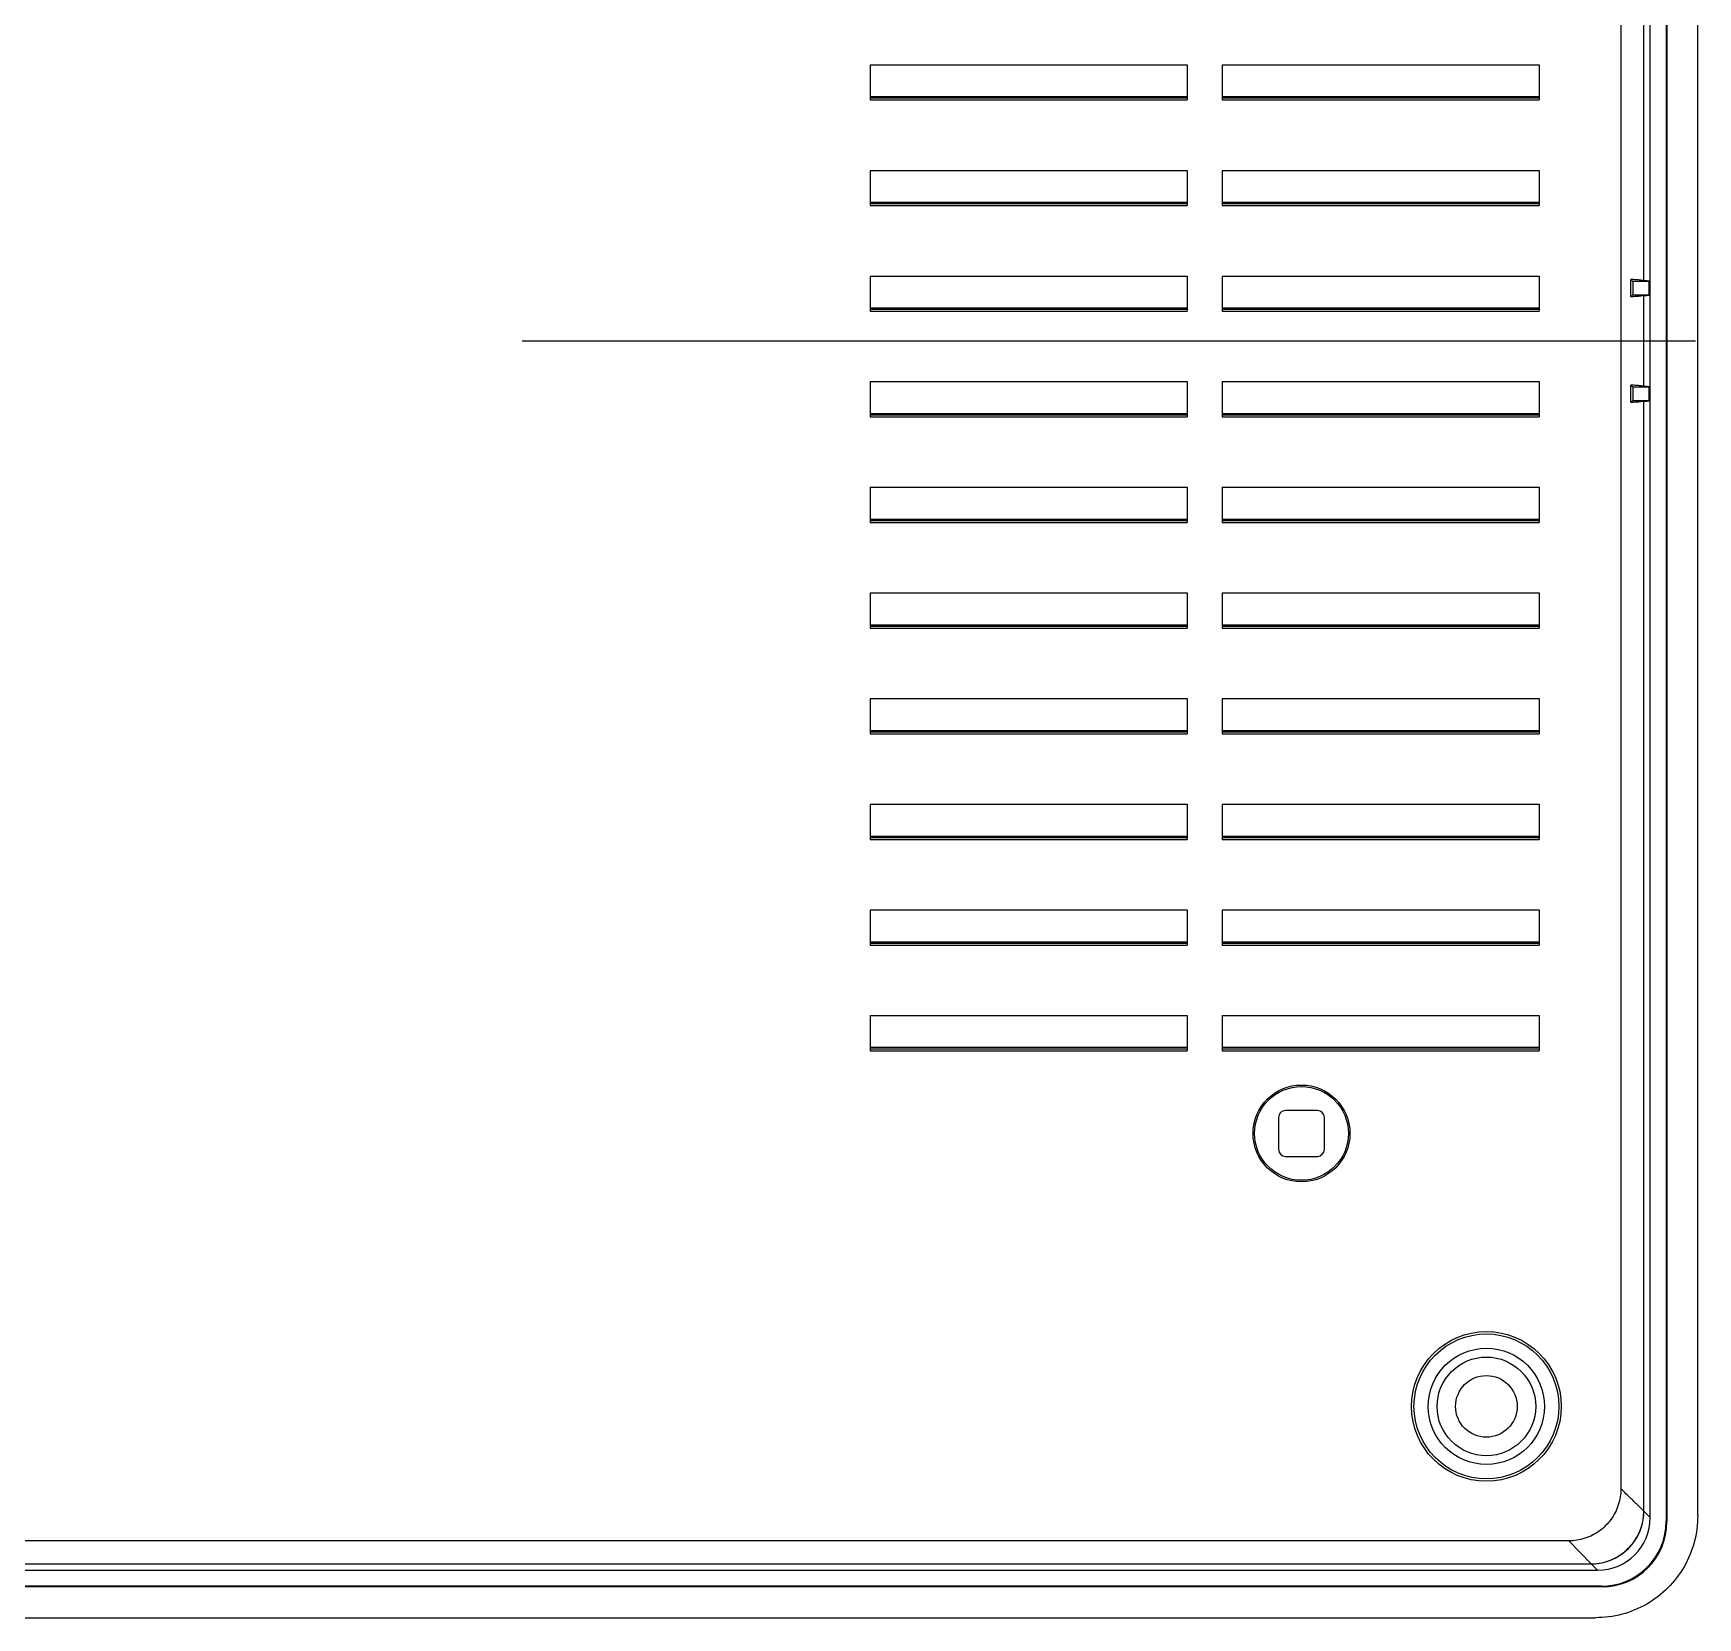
# Model space of a CAD drawing. Header units: inches. Extents: x -219 to 252, y -99 to 210.
# Drawn here: x 202.3 to 252.4, y 96.2 to 143.9 of the extents above; entities that cross this region are included whole.
import ezdxf

# ---------------------------------------------------------------- set-up
doc = ezdxf.new("R2010")
doc.units = ezdxf.units.IN
doc.header["$MEASUREMENT"] = 0
doc.linetypes.add('AI-Linetype-3', pattern=[141.111111, 35.277778, -35.277778, 35.277778, -35.277778])

# ---------------------------------------------------------------- blocks, each defined once
blk = doc.blocks.new('block 398')
at = {"color": 7, "lineweight": 25, "true_color": 0xffffff}
blk.add_open_spline([(249.461, 97.187), (250.542, 97.187), (251.419, 98.063), (251.419, 99.145)], degree=3, dxfattribs=at)
blk = doc.blocks.new('block 399')
at = {"color": 7, "lineweight": 25, "true_color": 0xffffff}
blk.add_open_spline([(249.479, 97.168), (250.561, 97.168), (251.437, 98.045), (251.437, 99.126)], degree=3, dxfattribs=at)
blk = doc.blocks.new('block 410')
at = {"color": 7, "lineweight": 25, "true_color": 0xffffff}
blk.add_open_spline([(249.354, 97.669), (250.23, 97.669), (250.936, 98.375), (250.936, 99.251)], degree=3, dxfattribs=at)
blk = doc.blocks.new('block 415')
at = {"color": 7, "lineweight": 25, "true_color": 0xffffff}
blk.add_open_spline([(249.16, 97.861), (249.325, 97.861), (249.491, 97.889), (249.648, 97.941), (249.806, 97.993), (249.955, 98.069), (250.089, 98.167), (250.222, 98.264), (250.341, 98.383), (250.439, 98.517), (250.536, 98.651), (250.613, 98.8), (250.665, 98.957), (250.717, 99.115), (250.744, 99.28), (250.744, 99.445)], degree=3, knots=[0, 0, 0, 0, 1, 1, 1, 2, 2, 2, 3, 3, 3, 4, 4, 4, 5, 5, 5, 5], dxfattribs=at)
blk = doc.blocks.new('block 416')
at = {"color": 7, "lineweight": 25, "true_color": 0xffffff}
blk.add_open_spline([(250.744, 99.446), (250.694, 99.497), (250.642, 99.547), (250.591, 99.596), (250.515, 99.671), (250.438, 99.746), (250.361, 99.821), (250.258, 99.921), (250.156, 100.021), (250.053, 100.121)], degree=3, knots=[0, 0, 0, 0, 1, 1, 1, 2, 2, 2, 3, 3, 3, 3], dxfattribs=at)
blk = doc.blocks.new('block 417')
at = {"color": 7, "lineweight": 25, "true_color": 0xffffff}
blk.add_open_spline([(250.053, 100.121), (250.053, 99.956), (250.027, 99.79), (249.976, 99.632), (249.926, 99.476), (249.851, 99.328), (249.754, 99.196), (249.659, 99.064), (249.542, 98.947), (249.41, 98.852), (249.278, 98.755), (249.13, 98.68), (248.974, 98.63), (248.816, 98.579), (248.65, 98.553), (248.484, 98.553)], degree=3, knots=[0, 0, 0, 0, 1, 1, 1, 2, 2, 2, 3, 3, 3, 4, 4, 4, 5, 5, 5, 5], dxfattribs=at)
blk = doc.blocks.new('block 425')
at = {"color": 7, "lineweight": 25, "true_color": 0xffffff}
blk.add_open_spline([(250.744, 133.27), (250.713, 133.275), (250.681, 133.279), (250.649, 133.282), (250.606, 133.287), (250.563, 133.292), (250.519, 133.295), (250.464, 133.3), (250.409, 133.304), (250.354, 133.308)], degree=3, knots=[0, 0, 0, 0, 1, 1, 1, 2, 2, 2, 3, 3, 3, 3], dxfattribs=at)
blk = doc.blocks.new('block 426')
at = {"color": 7, "lineweight": 25, "true_color": 0xffffff}
blk.add_open_spline([(250.744, 136.447), (250.713, 136.452), (250.681, 136.456), (250.649, 136.46), (250.606, 136.465), (250.563, 136.469), (250.519, 136.472), (250.464, 136.477), (250.409, 136.481), (250.354, 136.485)], degree=3, knots=[0, 0, 0, 0, 1, 1, 1, 2, 2, 2, 3, 3, 3, 3], dxfattribs=at)
blk = doc.blocks.new('block 432')
at = {"color": 7, "lineweight": 25, "true_color": 0xffffff}
blk.add_open_spline([(250.744, 132.817), (250.713, 132.812), (250.681, 132.808), (250.649, 132.804), (250.606, 132.799), (250.563, 132.795), (250.519, 132.791), (250.464, 132.787), (250.409, 132.783), (250.354, 132.779)], degree=3, knots=[0, 0, 0, 0, 1, 1, 1, 2, 2, 2, 3, 3, 3, 3], dxfattribs=at)
blk = doc.blocks.new('block 433')
at = {"color": 7, "lineweight": 25, "true_color": 0xffffff}
blk.add_open_spline([(250.744, 135.994), (250.713, 135.989), (250.681, 135.985), (250.649, 135.981), (250.606, 135.977), (250.563, 135.972), (250.519, 135.969), (250.464, 135.964), (250.409, 135.96), (250.354, 135.956)], degree=3, knots=[0, 0, 0, 0, 1, 1, 1, 2, 2, 2, 3, 3, 3, 3], dxfattribs=at)
blk = doc.blocks.new('block 436')
at = {"color": 7, "lineweight": 25, "true_color": 0xffffff}
blk.add_open_spline([(252.364, 99.313), (252.364, 99.045), (252.329, 98.776), (252.26, 98.517), (252.191, 98.257), (252.088, 98.008), (251.954, 97.775), (251.82, 97.543), (251.655, 97.329), (251.466, 97.139), (251.276, 96.95), (251.062, 96.785), (250.83, 96.651), (250.597, 96.518), (250.348, 96.414), (250.089, 96.345), (249.829, 96.276), (249.56, 96.242), (249.293, 96.242)], degree=3, knots=[0, 0, 0, 0, 1, 1, 1, 2, 2, 2, 3, 3, 3, 4, 4, 4, 5, 5, 5, 6, 6, 6, 6], dxfattribs=at)
blk = doc.blocks.new('block 454')
at = {"color": 7, "lineweight": 25, "true_color": 0xffffff}
blk.add_open_spline([(240.926, 110.115), (241.043, 110.115), (241.138, 110.21), (241.138, 110.327)], degree=3, dxfattribs=at)
blk = doc.blocks.new('block 455')
at = {"color": 7, "lineweight": 25, "true_color": 0xffffff}
blk.add_open_spline([(241.138, 111.28), (241.138, 111.397), (241.043, 111.492), (240.926, 111.492)], degree=3, dxfattribs=at)
blk = doc.blocks.new('block 456')
at = {"color": 7, "lineweight": 25, "true_color": 0xffffff}
blk.add_open_spline([(239.973, 111.492), (239.856, 111.492), (239.761, 111.397), (239.761, 111.28)], degree=3, dxfattribs=at)
blk = doc.blocks.new('block 457')
at = {"color": 7, "lineweight": 25, "true_color": 0xffffff}
blk.add_open_spline([(239.761, 110.327), (239.761, 110.21), (239.856, 110.115), (239.973, 110.115)], degree=3, dxfattribs=at)
blk = doc.blocks.new('block 458')
at = {"color": 7, "lineweight": 25, "true_color": 0xffffff}
blk.add_open_spline([(246.936, 102.596), (246.936, 103.108), (246.521, 103.523), (246.01, 103.523), (245.498, 103.523), (245.083, 103.108), (245.083, 102.596), (245.083, 102.084), (245.498, 101.669), (246.01, 101.669), (246.521, 101.669), (246.936, 102.084), (246.936, 102.596), (246.936, 102.596), (246.936, 102.596), (246.936, 102.596)], degree=3, knots=[0, 0, 0, 0, 1, 1, 1, 2, 2, 2, 3, 3, 3, 4, 4, 4, 5, 5, 5, 5], dxfattribs=at)
blk = doc.blocks.new('block 459')
at = {"color": 7, "lineweight": 25, "true_color": 0xffffff}
blk.add_open_spline([(241.859, 110.804), (241.859, 111.582), (241.228, 112.213), (240.45, 112.213), (239.671, 112.213), (239.04, 111.582), (239.04, 110.804), (239.04, 110.025), (239.671, 109.394), (240.45, 109.394), (241.228, 109.394), (241.859, 110.025), (241.859, 110.804), (241.859, 110.804), (241.859, 110.804), (241.859, 110.804)], degree=3, knots=[0, 0, 0, 0, 1, 1, 1, 2, 2, 2, 3, 3, 3, 4, 4, 4, 5, 5, 5, 5], dxfattribs=at)
blk = doc.blocks.new('block 460')
at = {"color": 7, "lineweight": 25, "true_color": 0xffffff}
blk.add_open_spline([(241.906, 110.804), (241.906, 111.608), (241.254, 112.26), (240.45, 112.26), (239.645, 112.26), (238.993, 111.608), (238.993, 110.804), (238.993, 109.999), (239.645, 109.347), (240.45, 109.347), (241.254, 109.347), (241.906, 109.999), (241.906, 110.804), (241.906, 110.804), (241.906, 110.804), (241.906, 110.804)], degree=3, knots=[0, 0, 0, 0, 1, 1, 1, 2, 2, 2, 3, 3, 3, 4, 4, 4, 5, 5, 5, 5], dxfattribs=at)
blk = doc.blocks.new('block 461')
at = {"color": 7, "lineweight": 25, "true_color": 0xffffff}
blk.add_open_spline([(247.492, 102.596), (247.492, 103.415), (246.828, 104.079), (246.01, 104.079), (245.191, 104.079), (244.527, 103.415), (244.527, 102.596), (244.527, 101.777), (245.191, 101.113), (246.01, 101.113), (246.828, 101.113), (247.492, 101.777), (247.492, 102.596), (247.492, 102.596), (247.492, 102.596), (247.492, 102.596)], degree=3, knots=[0, 0, 0, 0, 1, 1, 1, 2, 2, 2, 3, 3, 3, 4, 4, 4, 5, 5, 5, 5], dxfattribs=at)
blk = doc.blocks.new('block 462')
at = {"color": 7, "lineweight": 25, "true_color": 0xffffff}
blk.add_open_spline([(249.16, 97.861), (250.034, 97.86), (250.743, 98.568), (250.744, 99.442), (250.744, 99.443), (250.744, 99.444), (250.744, 99.445)], degree=3, knots=[0, 0, 0, 0, 1, 1, 1, 2, 2, 2, 2], dxfattribs=at)
blk = doc.blocks.new('block 463')
at = {"color": 7, "lineweight": 25, "true_color": 0xffffff}
blk.add_open_spline([(247.757, 102.596), (247.757, 103.561), (246.975, 104.343), (246.01, 104.343), (245.044, 104.343), (244.262, 103.561), (244.262, 102.596), (244.262, 101.631), (245.044, 100.849), (246.01, 100.849), (246.975, 100.849), (247.757, 101.631), (247.757, 102.596), (247.757, 102.596), (247.757, 102.596), (247.757, 102.596)], degree=3, knots=[0, 0, 0, 0, 1, 1, 1, 2, 2, 2, 3, 3, 3, 4, 4, 4, 5, 5, 5, 5], dxfattribs=at)
blk = doc.blocks.new('block 464')
at = {"color": 7, "lineweight": 25, "true_color": 0xffffff}
blk.add_open_spline([(248.187, 102.596), (248.187, 103.799), (247.212, 104.774), (246.01, 104.774), (244.807, 104.774), (243.832, 103.799), (243.832, 102.596), (243.832, 101.393), (244.807, 100.418), (246.01, 100.418), (247.212, 100.418), (248.187, 101.393), (248.187, 102.596), (248.187, 102.596), (248.187, 102.596), (248.187, 102.596)], degree=3, knots=[0, 0, 0, 0, 1, 1, 1, 2, 2, 2, 3, 3, 3, 4, 4, 4, 5, 5, 5, 5], dxfattribs=at)
blk = doc.blocks.new('block 465')
at = {"color": 7, "lineweight": 25, "true_color": 0xffffff}
blk.add_open_spline([(248.26, 102.596), (248.26, 103.839), (247.252, 104.846), (246.01, 104.846), (244.767, 104.846), (243.759, 103.839), (243.759, 102.596), (243.759, 101.353), (244.767, 100.345), (246.01, 100.345), (247.252, 100.345), (248.26, 101.353), (248.26, 102.596), (248.26, 102.596), (248.26, 102.596), (248.26, 102.596)], degree=3, knots=[0, 0, 0, 0, 1, 1, 1, 2, 2, 2, 3, 3, 3, 4, 4, 4, 5, 5, 5, 5], dxfattribs=at)
blk = doc.blocks.new('block 499')
at = {"color": 7, "lineweight": 25, "true_color": 0xffffff}
blk.add_lwpolyline([(252.364, 99.313), (252.364, 169.955)], dxfattribs=at)
blk = doc.blocks.new('block 500')
at = {"color": 7, "lineweight": 25, "true_color": 0xffffff}
blk.add_lwpolyline([(251.437, 170.138), (251.437, 99.126)], dxfattribs=at)
blk = doc.blocks.new('block 501')
at = {"color": 7, "lineweight": 25, "true_color": 0xffffff}
blk.add_lwpolyline([(251.419, 170.119), (251.419, 99.145)], dxfattribs=at)
blk = doc.blocks.new('block 502')
at = {"color": 7, "lineweight": 25, "true_color": 0xffffff}
blk.add_lwpolyline([(250.936, 99.251), (250.936, 170.013)], dxfattribs=at)
blk = doc.blocks.new('block 503')
at = {"color": 7, "lineweight": 25, "true_color": 0xffffff}
blk.add_lwpolyline([(250.908, 136.017), (250.908, 136.424)], dxfattribs=at)
blk = doc.blocks.new('block 504')
at = {"color": 7, "lineweight": 25, "true_color": 0xffffff}
blk.add_lwpolyline([(250.908, 132.84), (250.908, 133.247)], dxfattribs=at)
blk = doc.blocks.new('block 505')
at = {"color": 7, "lineweight": 25, "true_color": 0xffffff}
blk.add_lwpolyline([(250.744, 136.447), (250.744, 169.819)], dxfattribs=at)
blk = doc.blocks.new('block 506')
at = {"color": 7, "lineweight": 25, "true_color": 0xffffff}
blk.add_lwpolyline([(250.744, 133.27), (250.744, 135.994)], dxfattribs=at)
blk = doc.blocks.new('block 507')
at = {"color": 7, "lineweight": 25, "true_color": 0xffffff}
blk.add_lwpolyline([(250.744, 99.445), (250.744, 132.817)], dxfattribs=at)
blk = doc.blocks.new('block 508')
at = {"color": 7, "lineweight": 25, "true_color": 0xffffff}
blk.add_lwpolyline([(250.415, 133.247), (250.415, 132.84)], dxfattribs=at)
blk = doc.blocks.new('block 509')
at = {"color": 7, "lineweight": 25, "true_color": 0xffffff}
blk.add_lwpolyline([(250.415, 136.424), (250.415, 136.017)], dxfattribs=at)
blk = doc.blocks.new('block 510')
at = {"color": 7, "lineweight": 25, "true_color": 0xffffff}
blk.add_lwpolyline([(250.354, 135.956), (250.354, 136.485)], dxfattribs=at)
blk = doc.blocks.new('block 511')
at = {"color": 7, "lineweight": 25, "true_color": 0xffffff}
blk.add_lwpolyline([(250.354, 132.779), (250.354, 133.308)], dxfattribs=at)
blk = doc.blocks.new('block 512')
at = {"color": 7, "lineweight": 25, "true_color": 0xffffff}
blk.add_lwpolyline([(250.053, 169.143), (250.053, 100.121)], dxfattribs=at)
blk = doc.blocks.new('block 513')
at = {"color": 7, "lineweight": 25, "true_color": 0xffffff}
blk.add_lwpolyline([(249.47, 97.187), (249.47, 97.168)], dxfattribs=at)
blk = doc.blocks.new('block 515')
at = {"color": 7, "lineweight": 25, "true_color": 0xffffff}
blk.add_lwpolyline([(247.598, 114.346), (247.598, 113.287)], dxfattribs=at)
blk = doc.blocks.new('block 516')
at = {"color": 7, "lineweight": 25, "true_color": 0xffffff}
blk.add_lwpolyline([(247.598, 117.523), (247.598, 116.464)], dxfattribs=at)
blk = doc.blocks.new('block 517')
at = {"color": 7, "lineweight": 25, "true_color": 0xffffff}
blk.add_lwpolyline([(247.598, 120.7), (247.598, 119.641)], dxfattribs=at)
blk = doc.blocks.new('block 518')
at = {"color": 7, "lineweight": 25, "true_color": 0xffffff}
blk.add_lwpolyline([(247.598, 123.877), (247.598, 122.818)], dxfattribs=at)
blk = doc.blocks.new('block 519')
at = {"color": 7, "lineweight": 25, "true_color": 0xffffff}
blk.add_lwpolyline([(247.598, 127.055), (247.598, 125.995)], dxfattribs=at)
blk = doc.blocks.new('block 520')
at = {"color": 7, "lineweight": 25, "true_color": 0xffffff}
blk.add_lwpolyline([(247.598, 130.232), (247.598, 129.173)], dxfattribs=at)
blk = doc.blocks.new('block 521')
at = {"color": 7, "lineweight": 25, "true_color": 0xffffff}
blk.add_lwpolyline([(247.598, 133.409), (247.598, 132.35)], dxfattribs=at)
blk = doc.blocks.new('block 522')
at = {"color": 7, "lineweight": 25, "true_color": 0xffffff}
blk.add_lwpolyline([(247.598, 136.586), (247.598, 135.527)], dxfattribs=at)
blk = doc.blocks.new('block 523')
at = {"color": 7, "lineweight": 25, "true_color": 0xffffff}
blk.add_lwpolyline([(247.598, 139.763), (247.598, 138.704)], dxfattribs=at)
blk = doc.blocks.new('block 524')
at = {"color": 7, "lineweight": 25, "true_color": 0xffffff}
blk.add_lwpolyline([(247.598, 142.94), (247.598, 141.881)], dxfattribs=at)
blk = doc.blocks.new('block 530')
at = {"color": 7, "lineweight": 25, "true_color": 0xffffff}
blk.add_lwpolyline([(241.138, 110.327), (241.138, 111.28)], dxfattribs=at)
blk = doc.blocks.new('block 532')
at = {"color": 7, "lineweight": 25, "true_color": 0xffffff}
blk.add_lwpolyline([(239.761, 111.28), (239.761, 110.327)], dxfattribs=at)
blk = doc.blocks.new('block 533')
at = {"color": 7, "lineweight": 25, "true_color": 0xffffff}
blk.add_lwpolyline([(250.354, 136.485), (250.415, 136.424)], dxfattribs=at)
blk = doc.blocks.new('block 548')
at = {"color": 7, "lineweight": 25, "true_color": 0xffffff}
blk.add_lwpolyline([(250.354, 132.779), (250.415, 132.84)], dxfattribs=at)
blk = doc.blocks.new('block 549')
at = {"color": 7, "lineweight": 25, "true_color": 0xffffff}
blk.add_lwpolyline([(238.067, 114.346), (238.067, 113.287)], dxfattribs=at)
blk = doc.blocks.new('block 550')
at = {"color": 7, "lineweight": 25, "true_color": 0xffffff}
blk.add_lwpolyline([(238.067, 117.523), (238.067, 116.464)], dxfattribs=at)
blk = doc.blocks.new('block 551')
at = {"color": 7, "lineweight": 25, "true_color": 0xffffff}
blk.add_lwpolyline([(238.067, 120.7), (238.067, 119.641)], dxfattribs=at)
blk = doc.blocks.new('block 552')
at = {"color": 7, "lineweight": 25, "true_color": 0xffffff}
blk.add_lwpolyline([(238.067, 123.877), (238.067, 122.818)], dxfattribs=at)
blk = doc.blocks.new('block 553')
at = {"color": 7, "lineweight": 25, "true_color": 0xffffff}
blk.add_lwpolyline([(238.067, 127.055), (238.067, 125.995)], dxfattribs=at)
blk = doc.blocks.new('block 554')
at = {"color": 7, "lineweight": 25, "true_color": 0xffffff}
blk.add_lwpolyline([(238.067, 130.232), (238.067, 129.173)], dxfattribs=at)
blk = doc.blocks.new('block 555')
at = {"color": 7, "lineweight": 25, "true_color": 0xffffff}
blk.add_lwpolyline([(238.067, 133.409), (238.067, 132.35)], dxfattribs=at)
blk = doc.blocks.new('block 556')
at = {"color": 7, "lineweight": 25, "true_color": 0xffffff}
blk.add_lwpolyline([(238.067, 136.586), (238.067, 135.527)], dxfattribs=at)
blk = doc.blocks.new('block 557')
at = {"color": 7, "lineweight": 25, "true_color": 0xffffff}
blk.add_lwpolyline([(238.067, 139.763), (238.067, 138.704)], dxfattribs=at)
blk = doc.blocks.new('block 558')
at = {"color": 7, "lineweight": 25, "true_color": 0xffffff}
blk.add_lwpolyline([(238.067, 142.94), (238.067, 141.881)], dxfattribs=at)
blk = doc.blocks.new('block 563')
at = {"color": 7, "lineweight": 25, "true_color": 0xffffff}
blk.add_lwpolyline([(237.008, 114.346), (237.008, 113.287)], dxfattribs=at)
blk = doc.blocks.new('block 564')
at = {"color": 7, "lineweight": 25, "true_color": 0xffffff}
blk.add_lwpolyline([(237.008, 117.523), (237.008, 116.464)], dxfattribs=at)
blk = doc.blocks.new('block 565')
at = {"color": 7, "lineweight": 25, "true_color": 0xffffff}
blk.add_lwpolyline([(237.008, 120.7), (237.008, 119.641)], dxfattribs=at)
blk = doc.blocks.new('block 566')
at = {"color": 7, "lineweight": 25, "true_color": 0xffffff}
blk.add_lwpolyline([(237.008, 123.877), (237.008, 122.818)], dxfattribs=at)
blk = doc.blocks.new('block 567')
at = {"color": 7, "lineweight": 25, "true_color": 0xffffff}
blk.add_lwpolyline([(237.008, 127.055), (237.008, 125.995)], dxfattribs=at)
blk = doc.blocks.new('block 568')
at = {"color": 7, "lineweight": 25, "true_color": 0xffffff}
blk.add_lwpolyline([(237.008, 130.232), (237.008, 129.173)], dxfattribs=at)
blk = doc.blocks.new('block 569')
at = {"color": 7, "lineweight": 25, "true_color": 0xffffff}
blk.add_lwpolyline([(237.008, 133.409), (237.008, 132.35)], dxfattribs=at)
blk = doc.blocks.new('block 570')
at = {"color": 7, "lineweight": 25, "true_color": 0xffffff}
blk.add_lwpolyline([(237.008, 136.586), (237.008, 135.527)], dxfattribs=at)
blk = doc.blocks.new('block 571')
at = {"color": 7, "lineweight": 25, "true_color": 0xffffff}
blk.add_lwpolyline([(237.008, 139.763), (237.008, 138.704)], dxfattribs=at)
blk = doc.blocks.new('block 572')
at = {"color": 7, "lineweight": 25, "true_color": 0xffffff}
blk.add_lwpolyline([(237.008, 142.94), (237.008, 141.881)], dxfattribs=at)
blk = doc.blocks.new('block 577')
at = {"color": 7, "lineweight": 25, "true_color": 0xffffff}
blk.add_lwpolyline([(250.354, 133.308), (250.415, 133.247)], dxfattribs=at)
blk = doc.blocks.new('block 578')
at = {"color": 7, "lineweight": 25, "true_color": 0xffffff}
blk.add_lwpolyline([(250.354, 135.956), (250.415, 136.017)], dxfattribs=at)
blk = doc.blocks.new('block 581')
at = {"color": 7, "lineweight": 25, "true_color": 0xffffff}
blk.add_lwpolyline([(227.476, 114.346), (227.476, 113.287)], dxfattribs=at)
blk = doc.blocks.new('block 582')
at = {"color": 7, "lineweight": 25, "true_color": 0xffffff}
blk.add_lwpolyline([(227.476, 117.523), (227.476, 116.464)], dxfattribs=at)
blk = doc.blocks.new('block 583')
at = {"color": 7, "lineweight": 25, "true_color": 0xffffff}
blk.add_lwpolyline([(227.476, 120.7), (227.476, 119.641)], dxfattribs=at)
blk = doc.blocks.new('block 584')
at = {"color": 7, "lineweight": 25, "true_color": 0xffffff}
blk.add_lwpolyline([(227.476, 123.877), (227.476, 122.818)], dxfattribs=at)
blk = doc.blocks.new('block 585')
at = {"color": 7, "lineweight": 25, "true_color": 0xffffff}
blk.add_lwpolyline([(227.476, 127.055), (227.476, 125.995)], dxfattribs=at)
blk = doc.blocks.new('block 586')
at = {"color": 7, "lineweight": 25, "true_color": 0xffffff}
blk.add_lwpolyline([(227.476, 130.232), (227.476, 129.173)], dxfattribs=at)
blk = doc.blocks.new('block 587')
at = {"color": 7, "lineweight": 25, "true_color": 0xffffff}
blk.add_lwpolyline([(227.476, 133.409), (227.476, 132.35)], dxfattribs=at)
blk = doc.blocks.new('block 588')
at = {"color": 7, "lineweight": 25, "true_color": 0xffffff}
blk.add_lwpolyline([(227.476, 136.586), (227.476, 135.527)], dxfattribs=at)
blk = doc.blocks.new('block 589')
at = {"color": 7, "lineweight": 25, "true_color": 0xffffff}
blk.add_lwpolyline([(227.476, 139.763), (227.476, 138.704)], dxfattribs=at)
blk = doc.blocks.new('block 590')
at = {"color": 7, "lineweight": 25, "true_color": 0xffffff}
blk.add_lwpolyline([(227.476, 142.94), (227.476, 141.881)], dxfattribs=at)
blk = doc.blocks.new('block 643')
at = {"color": 7, "lineweight": 25, "true_color": 0xffffff}
blk.add_lwpolyline([(249.159, 97.861), (248.484, 98.553)], dxfattribs=at)
blk = doc.blocks.new('block 644')
at = {"color": 7, "lineweight": 25, "true_color": 0xffffff}
blk.add_lwpolyline([(250.744, 99.445), (250.936, 99.251)], dxfattribs=at)
blk = doc.blocks.new('block 645')
at = {"color": 7, "lineweight": 25, "true_color": 0xffffff}
blk.add_lwpolyline([(251.437, 99.126), (251.419, 99.145)], dxfattribs=at)
blk = doc.blocks.new('block 646')
at = {"color": 7, "lineweight": 25, "true_color": 0xffffff}
blk.add_lwpolyline([(250.936, 136.012), (250.908, 136.017)], dxfattribs=at)
blk = doc.blocks.new('block 676')
at = {"color": 7, "lineweight": 25, "true_color": 0xffffff}
blk.add_lwpolyline([(249.354, 97.669), (249.16, 97.861)], dxfattribs=at)
blk = doc.blocks.new('block 677')
at = {"color": 7, "lineweight": 25, "true_color": 0xffffff}
blk.add_lwpolyline([(250.936, 132.835), (250.908, 132.84)], dxfattribs=at)
blk = doc.blocks.new('block 678')
at = {"color": 7, "lineweight": 25, "true_color": 0xffffff}
blk.add_lwpolyline([(250.936, 136.429), (250.744, 136.447)], dxfattribs=at)
blk = doc.blocks.new('block 679')
at = {"color": 7, "lineweight": 25, "true_color": 0xffffff}
blk.add_lwpolyline([(238.067, 142.94), (247.598, 142.94)], dxfattribs=at)
blk = doc.blocks.new('block 680')
at = {"color": 7, "lineweight": 25, "true_color": 0xffffff}
blk.add_lwpolyline([(227.476, 142.94), (237.008, 142.94)], dxfattribs=at)
blk = doc.blocks.new('block 683')
at = {"color": 7, "lineweight": 25, "true_color": 0xffffff}
blk.add_lwpolyline([(238.067, 141.987), (247.598, 141.987)], dxfattribs=at)
blk = doc.blocks.new('block 684')
at = {"color": 7, "lineweight": 25, "true_color": 0xffffff}
blk.add_lwpolyline([(227.476, 141.987), (237.008, 141.987)], dxfattribs=at)
blk = doc.blocks.new('block 687')
at = {"color": 7, "lineweight": 25, "true_color": 0xffffff}
blk.add_lwpolyline([(238.067, 141.94), (247.598, 141.94)], dxfattribs=at)
blk = doc.blocks.new('block 688')
at = {"color": 7, "lineweight": 25, "true_color": 0xffffff}
blk.add_lwpolyline([(227.476, 141.94), (237.008, 141.94)], dxfattribs=at)
blk = doc.blocks.new('block 691')
at = {"color": 7, "lineweight": 25, "true_color": 0xffffff}
blk.add_lwpolyline([(238.067, 141.881), (247.598, 141.881)], dxfattribs=at)
blk = doc.blocks.new('block 692')
at = {"color": 7, "lineweight": 25, "true_color": 0xffffff}
blk.add_lwpolyline([(227.476, 141.881), (237.008, 141.881)], dxfattribs=at)
blk = doc.blocks.new('block 695')
at = {"color": 7, "lineweight": 25, "true_color": 0xffffff}
blk.add_lwpolyline([(238.067, 139.763), (247.598, 139.763)], dxfattribs=at)
blk = doc.blocks.new('block 696')
at = {"color": 7, "lineweight": 25, "true_color": 0xffffff}
blk.add_lwpolyline([(227.476, 139.763), (237.008, 139.763)], dxfattribs=at)
blk = doc.blocks.new('block 706')
at = {"color": 7, "lineweight": 25, "true_color": 0xffffff}
blk.add_lwpolyline([(250.936, 133.252), (250.744, 133.27)], dxfattribs=at)
blk = doc.blocks.new('block 707')
at = {"color": 7, "lineweight": 25, "true_color": 0xffffff}
blk.add_lwpolyline([(238.067, 138.81), (247.598, 138.81)], dxfattribs=at)
blk = doc.blocks.new('block 708')
at = {"color": 7, "lineweight": 25, "true_color": 0xffffff}
blk.add_lwpolyline([(227.476, 138.81), (237.008, 138.81)], dxfattribs=at)
blk = doc.blocks.new('block 711')
at = {"color": 7, "lineweight": 25, "true_color": 0xffffff}
blk.add_lwpolyline([(238.067, 138.763), (247.598, 138.763)], dxfattribs=at)
blk = doc.blocks.new('block 712')
at = {"color": 7, "lineweight": 25, "true_color": 0xffffff}
blk.add_lwpolyline([(227.476, 138.763), (237.008, 138.763)], dxfattribs=at)
blk = doc.blocks.new('block 715')
at = {"color": 7, "lineweight": 25, "true_color": 0xffffff}
blk.add_lwpolyline([(238.067, 138.704), (247.598, 138.704)], dxfattribs=at)
blk = doc.blocks.new('block 716')
at = {"color": 7, "lineweight": 25, "true_color": 0xffffff}
blk.add_lwpolyline([(227.476, 138.704), (237.008, 138.704)], dxfattribs=at)
blk = doc.blocks.new('block 719')
at = {"color": 7, "lineweight": 25, "true_color": 0xffffff}
blk.add_lwpolyline([(238.067, 136.586), (247.598, 136.586)], dxfattribs=at)
blk = doc.blocks.new('block 720')
at = {"color": 7, "lineweight": 25, "true_color": 0xffffff}
blk.add_lwpolyline([(227.476, 136.586), (237.008, 136.586)], dxfattribs=at)
blk = doc.blocks.new('block 724')
at = {"color": 7, "lineweight": 25, "true_color": 0xffffff}
blk.add_lwpolyline([(250.908, 136.424), (250.415, 136.424)], dxfattribs=at)
blk = doc.blocks.new('block 725')
at = {"color": 7, "lineweight": 25, "true_color": 0xffffff}
blk.add_lwpolyline([(250.415, 136.017), (250.908, 136.017)], dxfattribs=at)
blk = doc.blocks.new('block 727')
at = {"color": 7, "lineweight": 25, "true_color": 0xffffff}
blk.add_lwpolyline([(238.067, 135.632), (247.598, 135.632)], dxfattribs=at)
blk = doc.blocks.new('block 728')
at = {"color": 7, "lineweight": 25, "true_color": 0xffffff}
blk.add_lwpolyline([(227.476, 135.632), (237.008, 135.632)], dxfattribs=at)
blk = doc.blocks.new('block 731')
at = {"color": 7, "lineweight": 25, "true_color": 0xffffff}
blk.add_lwpolyline([(238.067, 135.585), (247.598, 135.585)], dxfattribs=at)
blk = doc.blocks.new('block 732')
at = {"color": 7, "lineweight": 25, "true_color": 0xffffff}
blk.add_lwpolyline([(227.476, 135.585), (237.008, 135.585)], dxfattribs=at)
blk = doc.blocks.new('block 735')
at = {"color": 7, "lineweight": 25, "true_color": 0xffffff}
blk.add_lwpolyline([(238.067, 135.527), (247.598, 135.527)], dxfattribs=at)
blk = doc.blocks.new('block 736')
at = {"color": 7, "lineweight": 25, "true_color": 0xffffff}
blk.add_lwpolyline([(227.476, 135.527), (237.008, 135.527)], dxfattribs=at)
blk = doc.blocks.new('block 750')
at = {"color": 7, "lineweight": 25, "true_color": 0xffffff}
blk.add_lwpolyline([(238.067, 133.409), (247.598, 133.409)], dxfattribs=at)
blk = doc.blocks.new('block 751')
at = {"color": 7, "lineweight": 25, "true_color": 0xffffff}
blk.add_lwpolyline([(227.476, 133.409), (237.008, 133.409)], dxfattribs=at)
blk = doc.blocks.new('block 755')
at = {"color": 7, "lineweight": 25, "true_color": 0xffffff}
blk.add_lwpolyline([(250.908, 133.247), (250.415, 133.247)], dxfattribs=at)
blk = doc.blocks.new('block 756')
at = {"color": 7, "lineweight": 25, "true_color": 0xffffff}
blk.add_lwpolyline([(250.415, 132.84), (250.908, 132.84)], dxfattribs=at)
blk = doc.blocks.new('block 758')
at = {"color": 7, "lineweight": 25, "true_color": 0xffffff}
blk.add_lwpolyline([(238.067, 132.455), (247.598, 132.455)], dxfattribs=at)
blk = doc.blocks.new('block 759')
at = {"color": 7, "lineweight": 25, "true_color": 0xffffff}
blk.add_lwpolyline([(227.476, 132.455), (237.008, 132.455)], dxfattribs=at)
blk = doc.blocks.new('block 762')
at = {"color": 7, "lineweight": 25, "true_color": 0xffffff}
blk.add_lwpolyline([(238.067, 132.408), (247.598, 132.408)], dxfattribs=at)
blk = doc.blocks.new('block 763')
at = {"color": 7, "lineweight": 25, "true_color": 0xffffff}
blk.add_lwpolyline([(227.476, 132.408), (237.008, 132.408)], dxfattribs=at)
blk = doc.blocks.new('block 766')
at = {"color": 7, "lineweight": 25, "true_color": 0xffffff}
blk.add_lwpolyline([(238.067, 132.35), (247.598, 132.35)], dxfattribs=at)
blk = doc.blocks.new('block 767')
at = {"color": 7, "lineweight": 25, "true_color": 0xffffff}
blk.add_lwpolyline([(227.476, 132.35), (237.008, 132.35)], dxfattribs=at)
blk = doc.blocks.new('block 770')
at = {"color": 7, "lineweight": 25, "true_color": 0xffffff}
blk.add_lwpolyline([(250.744, 135.994), (250.936, 136.012)], dxfattribs=at)
blk = doc.blocks.new('block 783')
at = {"color": 7, "lineweight": 25, "true_color": 0xffffff}
blk.add_lwpolyline([(238.067, 130.232), (247.598, 130.232)], dxfattribs=at)
blk = doc.blocks.new('block 784')
at = {"color": 7, "lineweight": 25, "true_color": 0xffffff}
blk.add_lwpolyline([(227.476, 130.232), (237.008, 130.232)], dxfattribs=at)
blk = doc.blocks.new('block 787')
at = {"color": 7, "lineweight": 25, "true_color": 0xffffff}
blk.add_lwpolyline([(238.067, 129.278), (247.598, 129.278)], dxfattribs=at)
blk = doc.blocks.new('block 788')
at = {"color": 7, "lineweight": 25, "true_color": 0xffffff}
blk.add_lwpolyline([(227.476, 129.278), (237.008, 129.278)], dxfattribs=at)
blk = doc.blocks.new('block 791')
at = {"color": 7, "lineweight": 25, "true_color": 0xffffff}
blk.add_lwpolyline([(238.067, 129.231), (247.598, 129.231)], dxfattribs=at)
blk = doc.blocks.new('block 792')
at = {"color": 7, "lineweight": 25, "true_color": 0xffffff}
blk.add_lwpolyline([(227.476, 129.231), (237.008, 129.231)], dxfattribs=at)
blk = doc.blocks.new('block 795')
at = {"color": 7, "lineweight": 25, "true_color": 0xffffff}
blk.add_lwpolyline([(238.067, 129.173), (247.598, 129.173)], dxfattribs=at)
blk = doc.blocks.new('block 796')
at = {"color": 7, "lineweight": 25, "true_color": 0xffffff}
blk.add_lwpolyline([(227.476, 129.173), (237.008, 129.173)], dxfattribs=at)
blk = doc.blocks.new('block 799')
at = {"color": 7, "lineweight": 25, "true_color": 0xffffff}
blk.add_lwpolyline([(238.067, 127.055), (247.598, 127.055)], dxfattribs=at)
blk = doc.blocks.new('block 800')
at = {"color": 7, "lineweight": 25, "true_color": 0xffffff}
blk.add_lwpolyline([(227.476, 127.055), (237.008, 127.055)], dxfattribs=at)
blk = doc.blocks.new('block 803')
at = {"color": 7, "lineweight": 25, "true_color": 0xffffff}
blk.add_lwpolyline([(250.744, 132.817), (250.936, 132.835)], dxfattribs=at)
blk = doc.blocks.new('block 804')
at = {"color": 7, "lineweight": 25, "true_color": 0xffffff}
blk.add_lwpolyline([(250.908, 136.424), (250.936, 136.429)], dxfattribs=at)
blk = doc.blocks.new('block 814')
at = {"color": 7, "lineweight": 25, "true_color": 0xffffff}
blk.add_lwpolyline([(238.067, 126.101), (247.598, 126.101)], dxfattribs=at)
blk = doc.blocks.new('block 815')
at = {"color": 7, "lineweight": 25, "true_color": 0xffffff}
blk.add_lwpolyline([(227.476, 126.101), (237.008, 126.101)], dxfattribs=at)
blk = doc.blocks.new('block 818')
at = {"color": 7, "lineweight": 25, "true_color": 0xffffff}
blk.add_lwpolyline([(238.067, 126.054), (247.598, 126.054)], dxfattribs=at)
blk = doc.blocks.new('block 819')
at = {"color": 7, "lineweight": 25, "true_color": 0xffffff}
blk.add_lwpolyline([(227.476, 126.054), (237.008, 126.054)], dxfattribs=at)
blk = doc.blocks.new('block 822')
at = {"color": 7, "lineweight": 25, "true_color": 0xffffff}
blk.add_lwpolyline([(238.067, 125.995), (247.598, 125.995)], dxfattribs=at)
blk = doc.blocks.new('block 823')
at = {"color": 7, "lineweight": 25, "true_color": 0xffffff}
blk.add_lwpolyline([(227.476, 125.995), (237.008, 125.995)], dxfattribs=at)
blk = doc.blocks.new('block 826')
at = {"color": 7, "lineweight": 25, "true_color": 0xffffff}
blk.add_lwpolyline([(238.067, 123.877), (247.598, 123.877)], dxfattribs=at)
blk = doc.blocks.new('block 827')
at = {"color": 7, "lineweight": 25, "true_color": 0xffffff}
blk.add_lwpolyline([(227.476, 123.877), (237.008, 123.877)], dxfattribs=at)
blk = doc.blocks.new('block 830')
at = {"color": 7, "lineweight": 25, "true_color": 0xffffff}
blk.add_lwpolyline([(238.067, 122.924), (247.598, 122.924)], dxfattribs=at)
blk = doc.blocks.new('block 831')
at = {"color": 7, "lineweight": 25, "true_color": 0xffffff}
blk.add_lwpolyline([(227.476, 122.924), (237.008, 122.924)], dxfattribs=at)
blk = doc.blocks.new('block 834')
at = {"color": 7, "lineweight": 25, "true_color": 0xffffff}
blk.add_lwpolyline([(238.067, 122.877), (247.598, 122.877)], dxfattribs=at)
blk = doc.blocks.new('block 835')
at = {"color": 7, "lineweight": 25, "true_color": 0xffffff}
blk.add_lwpolyline([(227.476, 122.877), (237.008, 122.877)], dxfattribs=at)
blk = doc.blocks.new('block 838')
at = {"color": 7, "lineweight": 25, "true_color": 0xffffff}
blk.add_lwpolyline([(238.067, 122.818), (247.598, 122.818)], dxfattribs=at)
blk = doc.blocks.new('block 839')
at = {"color": 7, "lineweight": 25, "true_color": 0xffffff}
blk.add_lwpolyline([(227.476, 122.818), (237.008, 122.818)], dxfattribs=at)
blk = doc.blocks.new('block 842')
at = {"color": 7, "lineweight": 25, "true_color": 0xffffff}
blk.add_lwpolyline([(250.908, 133.247), (250.936, 133.252)], dxfattribs=at)
blk = doc.blocks.new('block 847')
at = {"color": 7, "lineweight": 25, "true_color": 0xffffff}
blk.add_lwpolyline([(238.067, 120.7), (247.598, 120.7)], dxfattribs=at)
blk = doc.blocks.new('block 848')
at = {"color": 7, "lineweight": 25, "true_color": 0xffffff}
blk.add_lwpolyline([(227.476, 120.7), (237.008, 120.7)], dxfattribs=at)
blk = doc.blocks.new('block 851')
at = {"color": 7, "lineweight": 25, "true_color": 0xffffff}
blk.add_lwpolyline([(238.067, 119.747), (247.598, 119.747)], dxfattribs=at)
blk = doc.blocks.new('block 852')
at = {"color": 7, "lineweight": 25, "true_color": 0xffffff}
blk.add_lwpolyline([(227.476, 119.747), (237.008, 119.747)], dxfattribs=at)
blk = doc.blocks.new('block 855')
at = {"color": 7, "lineweight": 25, "true_color": 0xffffff}
blk.add_lwpolyline([(238.067, 119.7), (247.598, 119.7)], dxfattribs=at)
blk = doc.blocks.new('block 856')
at = {"color": 7, "lineweight": 25, "true_color": 0xffffff}
blk.add_lwpolyline([(227.476, 119.7), (237.008, 119.7)], dxfattribs=at)
blk = doc.blocks.new('block 859')
at = {"color": 7, "lineweight": 25, "true_color": 0xffffff}
blk.add_lwpolyline([(238.067, 119.641), (247.598, 119.641)], dxfattribs=at)
blk = doc.blocks.new('block 860')
at = {"color": 7, "lineweight": 25, "true_color": 0xffffff}
blk.add_lwpolyline([(227.476, 119.641), (237.008, 119.641)], dxfattribs=at)
blk = doc.blocks.new('block 863')
at = {"color": 7, "lineweight": 25, "true_color": 0xffffff}
blk.add_lwpolyline([(238.067, 117.523), (247.598, 117.523)], dxfattribs=at)
blk = doc.blocks.new('block 864')
at = {"color": 7, "lineweight": 25, "true_color": 0xffffff}
blk.add_lwpolyline([(227.476, 117.523), (237.008, 117.523)], dxfattribs=at)
blk = doc.blocks.new('block 867')
at = {"color": 7, "lineweight": 25, "true_color": 0xffffff}
blk.add_lwpolyline([(238.067, 116.57), (247.598, 116.57)], dxfattribs=at)
blk = doc.blocks.new('block 868')
at = {"color": 7, "lineweight": 25, "true_color": 0xffffff}
blk.add_lwpolyline([(227.476, 116.57), (237.008, 116.57)], dxfattribs=at)
blk = doc.blocks.new('block 871')
at = {"color": 7, "lineweight": 25, "true_color": 0xffffff}
blk.add_lwpolyline([(238.067, 116.523), (247.598, 116.523)], dxfattribs=at)
blk = doc.blocks.new('block 872')
at = {"color": 7, "lineweight": 25, "true_color": 0xffffff}
blk.add_lwpolyline([(227.476, 116.523), (237.008, 116.523)], dxfattribs=at)
blk = doc.blocks.new('block 875')
at = {"color": 7, "lineweight": 25, "true_color": 0xffffff}
blk.add_lwpolyline([(238.067, 116.464), (247.598, 116.464)], dxfattribs=at)
blk = doc.blocks.new('block 876')
at = {"color": 7, "lineweight": 25, "true_color": 0xffffff}
blk.add_lwpolyline([(227.476, 116.464), (237.008, 116.464)], dxfattribs=at)
blk = doc.blocks.new('block 879')
at = {"color": 7, "lineweight": 25, "true_color": 0xffffff}
blk.add_lwpolyline([(238.067, 114.346), (247.598, 114.346)], dxfattribs=at)
blk = doc.blocks.new('block 880')
at = {"color": 7, "lineweight": 25, "true_color": 0xffffff}
blk.add_lwpolyline([(227.476, 114.346), (237.008, 114.346)], dxfattribs=at)
blk = doc.blocks.new('block 884')
at = {"color": 7, "lineweight": 25, "true_color": 0xffffff}
blk.add_lwpolyline([(238.067, 113.393), (247.598, 113.393)], dxfattribs=at)
blk = doc.blocks.new('block 885')
at = {"color": 7, "lineweight": 25, "true_color": 0xffffff}
blk.add_lwpolyline([(227.476, 113.393), (237.008, 113.393)], dxfattribs=at)
blk = doc.blocks.new('block 888')
at = {"color": 7, "lineweight": 25, "true_color": 0xffffff}
blk.add_lwpolyline([(238.067, 113.346), (247.598, 113.346)], dxfattribs=at)
blk = doc.blocks.new('block 889')
at = {"color": 7, "lineweight": 25, "true_color": 0xffffff}
blk.add_lwpolyline([(227.476, 113.346), (237.008, 113.346)], dxfattribs=at)
blk = doc.blocks.new('block 892')
at = {"color": 7, "lineweight": 25, "true_color": 0xffffff}
blk.add_lwpolyline([(238.067, 113.287), (247.598, 113.287)], dxfattribs=at)
blk = doc.blocks.new('block 893')
at = {"color": 7, "lineweight": 25, "true_color": 0xffffff}
blk.add_lwpolyline([(227.476, 113.287), (237.008, 113.287)], dxfattribs=at)
blk = doc.blocks.new('block 898')
at = {"color": 7, "lineweight": 25, "true_color": 0xffffff}
blk.add_lwpolyline([(240.926, 111.492), (239.973, 111.492)], dxfattribs=at)
blk = doc.blocks.new('block 899')
at = {"color": 7, "lineweight": 25, "true_color": 0xffffff}
blk.add_lwpolyline([(239.973, 110.115), (240.926, 110.115)], dxfattribs=at)
blk = doc.blocks.new('block 921')
at = {"color": 7, "lineweight": 25, "true_color": 0xffffff}
blk.add_lwpolyline([(248.484, 98.553), (150.339, 98.553)], dxfattribs=at)
blk = doc.blocks.new('block 926')
at = {"color": 7, "lineweight": 25, "true_color": 0xffffff}
blk.add_lwpolyline([(201.226, 97.861), (249.16, 97.861)], dxfattribs=at)
blk = doc.blocks.new('block 931')
at = {"color": 7, "lineweight": 25, "true_color": 0xffffff}
blk.add_lwpolyline([(149.469, 97.669), (249.354, 97.669)], dxfattribs=at)
blk = doc.blocks.new('block 932')
at = {"color": 7, "lineweight": 25, "true_color": 0xffffff}
blk.add_lwpolyline([(249.47, 97.187), (149.353, 97.187)], dxfattribs=at)
blk = doc.blocks.new('block 933')
at = {"color": 7, "lineweight": 25, "true_color": 0xffffff}
blk.add_lwpolyline([(249.479, 97.168), (149.344, 97.168)], dxfattribs=at)
blk = doc.blocks.new('block 934')
at = {"color": 7, "lineweight": 25, "true_color": 0xffffff}
blk.add_lwpolyline([(149.531, 96.242), (249.293, 96.242)], dxfattribs=at)
blk = doc.blocks.new('block 999')
at = {"color": 1, "linetype": 'AI-Linetype-3', "lineweight": 25, "true_color": 0xff0000}
blk.add_lwpolyline([(146.46, 134.632), (252.364, 134.632)], dxfattribs=at)

msp = doc.modelspace()

# ---------------------------------------------------------------- block references
for name in ['block 505', 'block 502', 'block 501', 'block 500', 'block 499', 'block 512', 'block 590', 'block 680', 'block 572', 'block 558', 'block 679', 'block 524', 'block 684', 'block 688', 'block 692', 'block 683', 'block 687', 'block 691', 'block 589', 'block 696', 'block 571', 'block 557', 'block 695', 'block 523', 'block 708', 'block 712', 'block 716', 'block 707', 'block 711', 'block 715', 'block 588', 'block 720', 'block 570', 'block 556', 'block 719', 'block 522', 'block 426', 'block 510', 'block 533', 'block 509', 'block 724', 'block 678', 'block 804', 'block 503', 'block 578', 'block 433', 'block 725', 'block 770', 'block 506', 'block 646', 'block 728', 'block 732', 'block 736', 'block 727', 'block 731', 'block 735', 'block 999', 'block 587', 'block 751', 'block 569', 'block 555', 'block 750', 'block 521', 'block 425', 'block 511', 'block 577', 'block 508', 'block 755', 'block 706', 'block 842', 'block 504', 'block 548', 'block 432', 'block 756', 'block 803', 'block 507', 'block 677', 'block 759', 'block 763', 'block 767', 'block 758', 'block 762', 'block 766', 'block 586', 'block 784', 'block 568', 'block 554', 'block 783', 'block 520', 'block 788', 'block 792', 'block 796', 'block 787', 'block 791', 'block 795', 'block 585', 'block 800', 'block 567', 'block 553', 'block 799', 'block 519', 'block 815', 'block 819', 'block 823', 'block 814', 'block 818', 'block 822', 'block 584', 'block 827', 'block 566', 'block 552', 'block 826', 'block 518', 'block 831', 'block 835', 'block 839', 'block 830', 'block 834', 'block 838', 'block 583', 'block 848', 'block 565', 'block 551', 'block 847', 'block 517', 'block 852', 'block 856', 'block 860', 'block 851', 'block 855', 'block 859', 'block 582', 'block 864', 'block 564', 'block 550', 'block 863', 'block 516', 'block 868', 'block 872', 'block 876', 'block 867', 'block 871', 'block 875', 'block 581', 'block 880', 'block 563', 'block 549', 'block 879', 'block 515', 'block 885', 'block 889', 'block 893', 'block 884', 'block 888', 'block 892', 'block 460', 'block 459', 'block 456', 'block 532', 'block 898', 'block 455', 'block 530', 'block 457', 'block 899', 'block 454', 'block 465', 'block 464', 'block 463', 'block 461', 'block 458', 'block 417', 'block 416', 'block 415', 'block 462', 'block 436', 'block 410', 'block 398', 'block 399', 'block 644', 'block 645', 'block 921', 'block 643', 'block 931', 'block 926', 'block 676', 'block 933', 'block 932', 'block 513', 'block 934']:
    msp.add_blockref(name, (0, 0))

doc.saveas('drawing.dxf')
